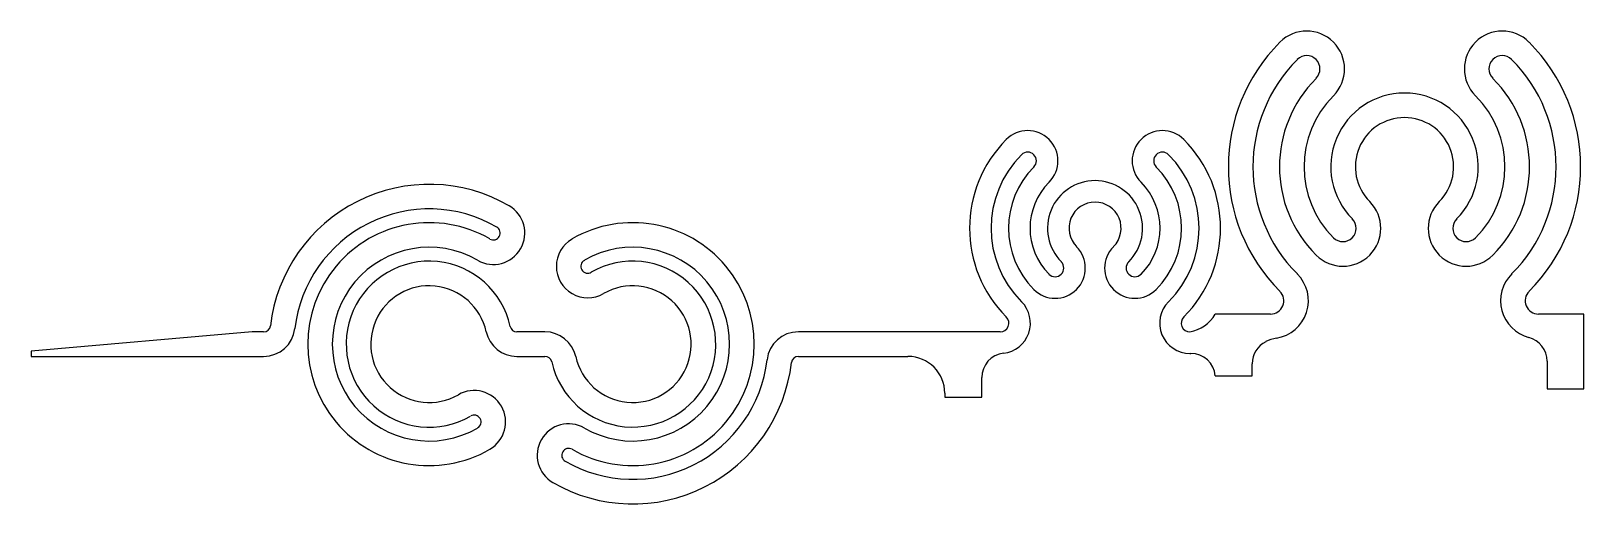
# Model space of a CAD drawing. Header units: millimetres. Extents: x -98 to 29, y 4 to 43.
import ezdxf

# ---------------------------------------------------------------- set-up
doc = ezdxf.new("R2010")
doc.units = ezdxf.units.MM
doc.layers.get('0').update_dxf_attribs({"linetype": 'CONTINUOUS'})

msp = doc.modelspace()

# ---------------------------------------------------------------- linework, layer by layer
for p, q in [((3, 19.58), (-1.5, 19.58)), ((28.5, 19.58), (24.8, 19.58)), ((28.5, 17.58), (28.5, 19.58)), ((-79.85, 18.13), (-97.85, 16.56)), ((-78.93, 18.13), (-79.85, 18.13)), ((-56.04, 18.13), (-58.32, 18.13)), ((-19, 18.13), (-35.42, 18.13)), ((-97.85, 16.56), (-97.85, 16.13)), ((28.5, 13.5), (28.5, 17.58)), ((-97.85, 16.13), (-78.93, 16.13)), ((-58.32, 16.13), (-56.04, 16.13)), ((-35.42, 16.13), (-26.5, 16.13)), ((-3.56, 16.38), (-3.49, 16.38)), ((1.5, 14.55), (1.5, 15.54)), ((25.5, 15.74), (25.5, 13.5)), ((-20.5, 12.81), (-20.5, 14.41)), ((-1.5, 14.55), (1.5, 14.55)), ((-23.5, 13.13), (-23.5, 12.81)), ((-23.5, 12.81), (-20.5, 12.81)), ((25.5, 13.5), (28.5, 13.5))]:
    msp.add_line(p, q)
for centre, radius, start, end in [((5.94, 39.52), 3.08, -45, 135), ((21.85, 39.52), 3.08, 45, 225), ((13.9, 31.56), 14.33, 135, 225), ((5.94, 39.52), 1.08, -45, 135), ((21.85, 39.52), 1.08, 45, 225), ((13.9, 31.56), 14.33, -45, 45), ((13.9, 31.56), 12.33, 135, 225), ((13.9, 31.56), 12.33, -45, 45), ((13.9, 31.56), 10.17, 135, 225), ((13.9, 31.56), 10.17, -45, 45), ((13.9, 31.56), 8.17, 135, 225), ((13.9, 31.56), 6, -45, 225), ((13.9, 31.56), 8.17, -45, 45), ((13.9, 31.56), 4, -45, 225), ((-16.76, 32.04), 2.46, -45, 135), ((-5.8, 32.04), 2.46, 45, 225), ((-11.28, 26.56), 10.21, 135, 225), ((-11.28, 26.56), 10.21, -45, 45), ((-11.28, 26.56), 8.46, 135, 225), ((-16.76, 32.04), 0.708, -45, 135), ((-5.8, 32.04), 0.708, 45, 225), ((-11.28, 26.56), 8.46, -45, 45), ((-11.28, 26.56), 7.04, 135, 225), ((-11.28, 26.56), 3.87, -45, 225), ((-11.28, 26.56), 7.04, -45, 45), ((-65.46, 17.13), 13, 60, 173.3844), ((-11.28, 26.56), 5.29, 135, 225), ((-11.28, 26.56), 5.29, -45, 45), ((-65.46, 17.13), 11, 60, 173.3844), ((-60.24, 26.17), 2.56, -120, 60), ((-11.28, 26.56), 2.12, -45, 225), ((8.89, 26.55), 3.08, -135, 45), ((18.91, 26.55), 3.08, 135, 315), ((-65.46, 17.13), 9.88, 60, 300), ((-60.24, 26.17), 0.562, -120, 60), ((-48.89, 17.13), 9.88, -120, 120), ((8.89, 26.55), 1.08, -135, 45), ((18.91, 26.55), 1.08, 135, 315), ((-52.55, 23.46), 2.56, 120, 300), ((-65.46, 17.13), 7.88, 60, 300), ((-48.89, 17.13), 7.88, -120, 120), ((-14.53, 23.32), 2.46, -135, 45), ((-8.04, 23.32), 2.46, 135, 315), ((-65.46, 17.13), 6.75, 12.3378, 300), ((-48.89, 17.13), 6.75, -167.6622, 120), ((-52.55, 23.46), 0.563, 120.0001, 300.0001), ((-14.53, 23.32), 0.708, -135, 45), ((-8.04, 23.32), 0.708, 135, 315), ((3, 20.66), 3.08, -81.0032, 45), ((24.8, 20.66), 3.08, 135, 255.1724), ((-65.46, 17.13), 4.75, 12.3378, 300), ((-48.89, 17.13), 4.75, -167.6622, 120), ((-19, 18.84), 2.46, -83.5169, 45), ((-3.56, 18.84), 2.46, 135, 270), ((3, 20.66), 1.08, -90, 45), ((24.8, 20.66), 1.08, 135, 269.9998), ((-19, 18.84), 0.708, -90, 45), ((-3.56, 18.84), 0.708, 135, 270), ((-4.09, 21.08), 3, 280.1362, 329.8), ((-78.93, 18.69), 0.563, 270, 353.3844), ((-78.93, 18.69), 2.56, 270, 353.3844), ((-58.32, 18.69), 2.56, 192.3378, 270.0002), ((-58.32, 18.69), 0.563, 192.3379, 270.0003), ((-56.04, 15.57), 2.56, 12.3378, 90.0002), ((-35.42, 15.57), 2.56, 90, 173.3844), ((3.5, 15.54), 2, 116.5812, 180), ((3.95, 14.65), 3, 98.9968, 116.5812), ((23.5, 15.74), 2, 0, 75.1724), ((-56.04, 15.57), 0.563, 12.3379, 90.0003), ((-48.89, 17.13), 13, 240, 353.3844), ((-48.89, 17.13), 11, 240, 353.3844), ((-35.42, 15.57), 0.563, 90, 173.3844), ((-26.5, 13.13), 3, 0, 90), ((-18.5, 14.41), 2, 96.4831, 180), ((-3.49, 14.38), 2, 4.7763, 90), ((-61.8, 10.8), 2.56, -60, 120), ((-61.8, 10.8), 0.563, -59.9999, 120.0001), ((-54.11, 8.09), 2.56, 60, 240), ((-54.11, 8.09), 0.562, 60, 240)]:
    msp.add_arc(centre, radius, start, end)

doc.saveas('drawing.dxf')
